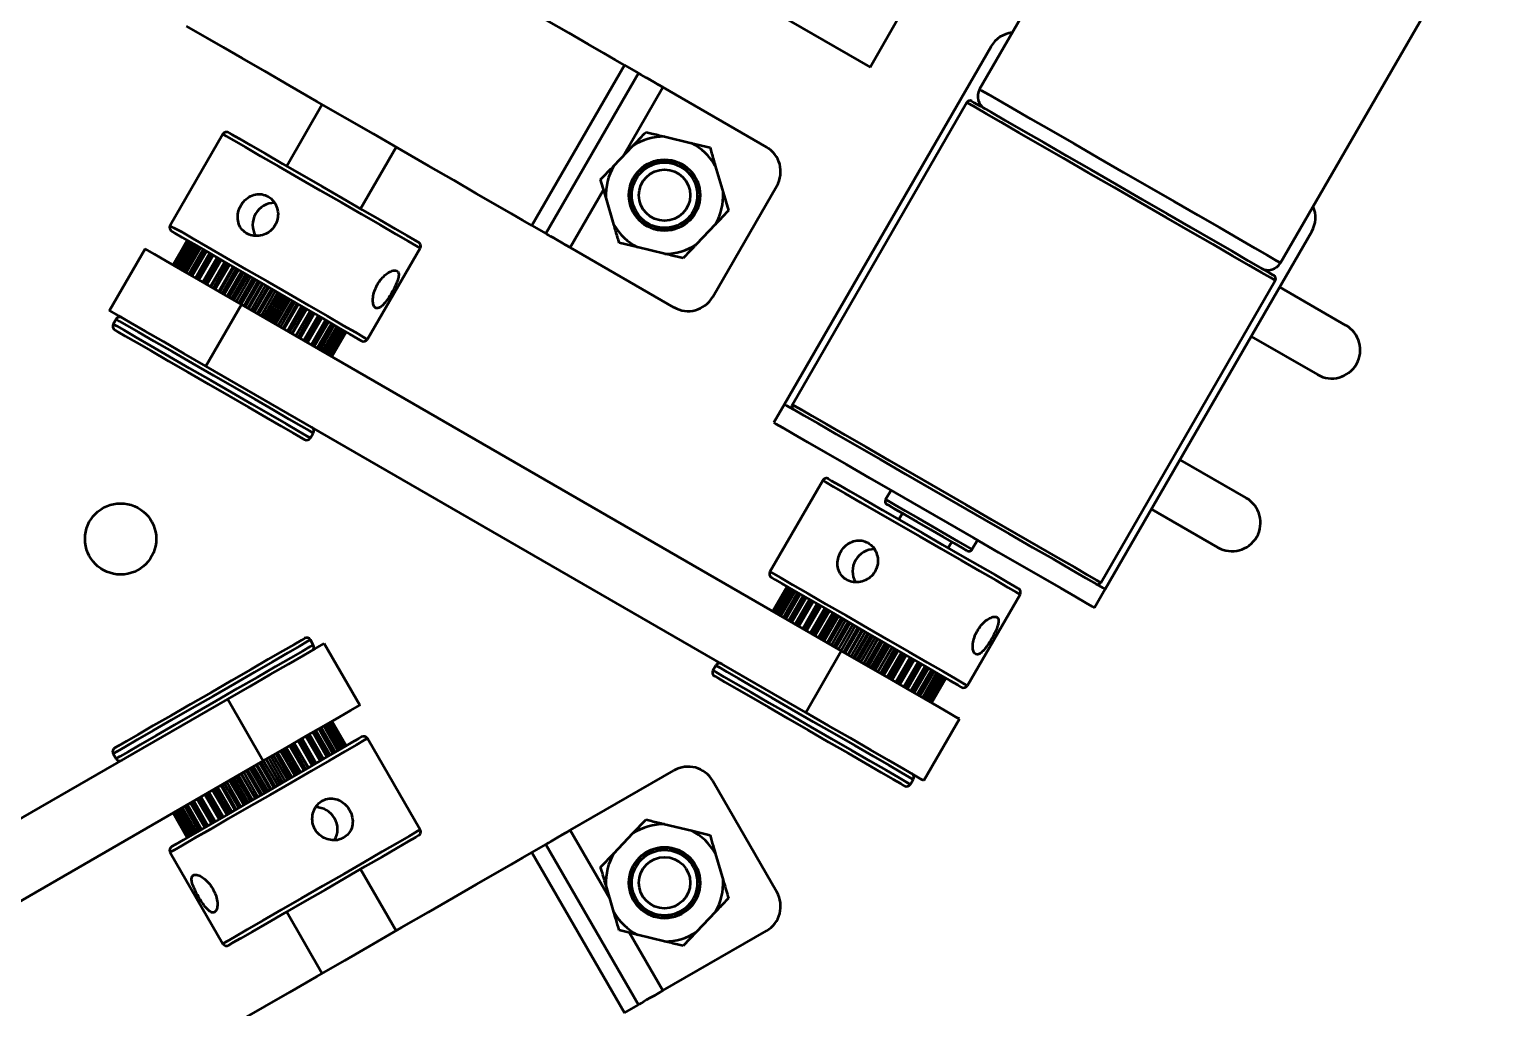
# Model space of a CAD drawing. Header units: millimetres. Extents: x 263 to 2983, y 441 to 2500.
# Drawn here: x 802.7 to 905.5, y 1826.7 to 1895.4 of the extents above; entities that cross this region are included whole.
import ezdxf

# ---------------------------------------------------------------- set-up
doc = ezdxf.new("R2010")
doc.units = ezdxf.units.MM
doc.header["$LTSCALE"] = 0.5
doc.layers.add('BOL', color=7, linetype='Continuous', lineweight=50)

msp = doc.modelspace()

# ---------------------------------------------------------------- linework, layer by layer
at = {"layer": 'BOL'}
for p, q in [((884.35, 1917.01), (869.45, 1891.2)), ((842.28, 1904), (861.77, 1892.75)), ((890.58, 1879), (905.48, 1904.81)), ((861.77, 1892.75), (864.22, 1897)), ((870.26, 1894.2), (855.76, 1869.09)), ((838.03, 1881.63), (844.53, 1892.89)), ((844.53, 1892.89), (845.5, 1892.33)), ((839, 1881.07), (845.5, 1892.33)), ((844.43, 1886.5), (847.22, 1891.34)), ((854.49, 1887.14), (847.22, 1891.34)), ((823.31, 1890.13), (820.81, 1885.8)), ((868.57, 1890.27), (856.32, 1869.05)), ((816.33, 1888.04), (812.63, 1881.64)), ((847.33, 1887.88), (849.24, 1887.42)), ((826, 1882.8), (828.5, 1887.13)), ((843.77, 1885.81), (845.12, 1887.23)), ((849.24, 1887.42), (850.53, 1887.11)), ((850.9, 1885.83), (851.45, 1883.95)), ((843.23, 1883.58), (842.85, 1884.85)), ((850.72, 1876.62), (855.22, 1884.41)), ((840.72, 1880.08), (843.06, 1884.14)), ((843.78, 1881.69), (843.23, 1883.58)), ((851.45, 1883.95), (851.83, 1882.68)), ((838.03, 1881.63), (839, 1881.07)), ((850.91, 1881.72), (849.56, 1880.29)), ((812.83, 1878.86), (813.83, 1880.59)), ((812.84, 1878.86), (813.84, 1880.59)), ((812.85, 1878.85), (813.85, 1880.58)), ((812.89, 1878.83), (813.89, 1880.56)), ((812.92, 1878.81), (813.92, 1880.54)), ((812.95, 1878.79), (813.95, 1880.53)), ((813.03, 1878.75), (814.03, 1880.48)), ((813.08, 1878.72), (814.08, 1880.45)), ((813.13, 1878.69), (814.13, 1880.42)), ((813.26, 1878.62), (814.26, 1880.35)), ((813.33, 1878.57), (814.33, 1880.31)), ((845.44, 1880.11), (844.15, 1880.42)), ((892.78, 1881.2), (878.28, 1856.09)), ((810.87, 1879.99), (808.37, 1875.66)), ((813.4, 1878.53), (814.4, 1880.26)), ((813.56, 1878.44), (814.56, 1880.17)), ((813.66, 1878.39), (814.66, 1880.12)), ((813.75, 1878.33), (814.75, 1880.06)), ((813.95, 1878.22), (814.95, 1879.95)), ((814.06, 1878.15), (815.06, 1879.89)), ((814.17, 1878.09), (815.17, 1879.82)), ((814.4, 1877.95), (815.4, 1879.69)), ((814.53, 1877.88), (815.53, 1879.61)), ((814.65, 1877.81), (815.65, 1879.54)), ((814.92, 1877.65), (815.92, 1879.39)), ((815.06, 1877.57), (816.06, 1879.31)), ((826.48, 1873.64), (830.18, 1880.04)), ((847.99, 1875.88), (840.72, 1880.08)), ((847.35, 1879.64), (845.44, 1880.11)), ((815.2, 1877.49), (816.2, 1879.23)), ((815.47, 1877.34), (816.47, 1879.07)), ((815.49, 1877.32), (816.49, 1879.06)), ((815.64, 1877.24), (816.64, 1878.97)), ((815.8, 1877.15), (816.8, 1878.88)), ((816.04, 1877.01), (817.04, 1878.74)), ((816.11, 1876.97), (817.11, 1878.7)), ((816.27, 1876.87), (817.27, 1878.61)), ((816.43, 1876.78), (817.43, 1878.51)), ((816.63, 1876.67), (817.63, 1878.4)), ((816.77, 1876.59), (817.77, 1878.32)), ((816.93, 1876.49), (817.93, 1878.22)), ((817.1, 1876.4), (818.1, 1878.13)), ((817.26, 1876.3), (818.26, 1878.04)), ((817.44, 1876.2), (818.44, 1877.93)), ((817.45, 1876.2), (818.45, 1877.93)), ((817.62, 1876.1), (818.62, 1877.83)), ((817.79, 1876), (818.79, 1877.73)), ((817.9, 1875.93), (818.9, 1877.66)), ((818.08, 1875.83), (819.08, 1877.56)), ((818.14, 1875.79), (819.14, 1877.53)), ((818.32, 1875.69), (819.32, 1877.43)), ((818.49, 1875.59), (819.49, 1877.33)), ((818.56, 1875.56), (819.56, 1877.29)), ((877.97, 1856.55), (890.22, 1877.77)), ((895.18, 1874.62), (890.53, 1877.31)), ((818.74, 1875.45), (819.74, 1877.18)), ((818.84, 1875.39), (819.84, 1877.12)), ((819.01, 1875.29), (820.01, 1877.02)), ((819.19, 1875.19), (820.19, 1876.92)), ((819.21, 1875.18), (820.21, 1876.91)), ((819.38, 1875.08), (820.38, 1876.81)), ((819.54, 1874.99), (820.54, 1876.72)), ((819.7, 1874.89), (820.7, 1876.63)), ((819.87, 1874.8), (820.87, 1876.53)), ((820.02, 1874.71), (821.02, 1876.44)), ((820.21, 1874.6), (821.21, 1876.33)), ((820.37, 1874.51), (821.37, 1876.24)), ((815.13, 1871.76), (817.63, 1876.09)), ((859.75, 1851.77), (817.63, 1876.09)), ((820.53, 1874.41), (821.53, 1876.15)), ((820.62, 1874.36), (821.62, 1876.09)), ((820.86, 1874.23), (821.86, 1875.96)), ((821.01, 1874.14), (822.01, 1875.87)), ((821.16, 1874.05), (822.16, 1875.78)), ((821.19, 1874.03), (822.19, 1875.76)), ((821.46, 1873.88), (822.46, 1875.61)), ((821.61, 1873.8), (822.61, 1875.53)), ((821.75, 1873.71), (822.75, 1875.45)), ((822.02, 1873.55), (823.02, 1875.29)), ((822.15, 1873.48), (823.15, 1875.21)), ((822.28, 1873.41), (823.28, 1875.14)), ((808.83, 1875.05), (808.63, 1874.71)), ((822.53, 1873.26), (823.53, 1875)), ((822.64, 1873.2), (823.64, 1874.93)), ((822.75, 1873.13), (823.75, 1874.87)), ((822.96, 1873.01), (823.96, 1874.74)), ((823.06, 1872.96), (824.06, 1874.69)), ((823.15, 1872.9), (824.15, 1874.63)), ((823.33, 1872.8), (824.33, 1874.53)), ((823.4, 1872.76), (824.4, 1874.49)), ((823.48, 1872.71), (824.48, 1874.45)), ((823.62, 1872.63), (824.62, 1874.37)), ((823.67, 1872.6), (824.67, 1874.33)), ((823.73, 1872.57), (824.73, 1874.3)), ((823.82, 1872.52), (824.82, 1874.25)), ((823.86, 1872.5), (824.86, 1874.23)), ((823.89, 1872.48), (824.89, 1874.21)), ((823.94, 1872.45), (824.94, 1874.18)), ((823.95, 1872.44), (824.95, 1874.17)), ((823.97, 1872.43), (824.97, 1874.16)), ((823.98, 1872.43), (824.98, 1874.16)), ((888.53, 1873.84), (893.18, 1871.16)), ((857.25, 1847.44), (815.13, 1871.76)), ((855.76, 1869.09), (855.01, 1867.79)), ((822.48, 1866.71), (822.68, 1867.05)), ((888.18, 1862.5), (883.53, 1865.18)), ((858.44, 1863.73), (854.74, 1857.32)), ((863.24, 1863.04), (862.86, 1862.39)), ((864.04, 1861.42), (863.79, 1860.99)), ((881.53, 1861.72), (886.18, 1859.03)), ((867.25, 1858.99), (867.5, 1859.42)), ((868.92, 1858.89), (869.3, 1859.54)), ((854.95, 1854.55), (855.95, 1856.28)), ((854.96, 1854.54), (855.96, 1856.27)), ((854.96, 1854.54), (855.96, 1856.27)), ((855, 1854.51), (856, 1856.25)), ((855.03, 1854.5), (856.03, 1856.23)), ((855.06, 1854.48), (856.06, 1856.21)), ((855.14, 1854.43), (856.14, 1856.16)), ((855.2, 1854.4), (856.2, 1856.13)), ((855.25, 1854.37), (856.25, 1856.1)), ((855.37, 1854.3), (856.37, 1856.03)), ((855.44, 1854.26), (856.44, 1855.99)), ((855.51, 1854.22), (856.51, 1855.95)), ((855.68, 1854.12), (856.68, 1855.86)), ((855.77, 1854.07), (856.77, 1855.8)), ((855.86, 1854.02), (856.86, 1855.75)), ((856.06, 1853.9), (857.06, 1855.63)), ((868.6, 1849.32), (872.3, 1855.73)), ((878.28, 1856.09), (877.53, 1854.79)), ((856.17, 1853.84), (857.17, 1855.57)), ((856.28, 1853.78), (857.28, 1855.51)), ((856.52, 1853.64), (857.52, 1855.37)), ((856.64, 1853.57), (857.64, 1855.3)), ((856.77, 1853.49), (857.77, 1855.23)), ((857.04, 1853.34), (858.04, 1855.07)), ((857.17, 1853.26), (858.17, 1854.99)), ((857.31, 1853.18), (858.31, 1854.91)), ((857.59, 1853.02), (858.59, 1854.75)), ((857.61, 1853.01), (858.61, 1854.74)), ((857.76, 1852.92), (858.76, 1854.65)), ((857.91, 1852.84), (858.91, 1854.57)), ((858.15, 1852.7), (859.15, 1854.43)), ((858.23, 1852.65), (859.23, 1854.38)), ((858.39, 1852.56), (859.39, 1854.29)), ((858.55, 1852.47), (859.55, 1854.2)), ((858.75, 1852.35), (859.75, 1854.08)), ((858.88, 1852.27), (859.88, 1854.01)), ((859.05, 1852.18), (860.05, 1853.91)), ((859.22, 1852.08), (860.22, 1853.81)), ((859.37, 1851.99), (860.37, 1853.72)), ((859.55, 1851.89), (860.55, 1853.62)), ((859.56, 1851.88), (860.56, 1853.61)), ((822.68, 1852.19), (822.48, 1852.54)), ((859.73, 1851.78), (860.73, 1853.51)), ((859.9, 1851.68), (860.9, 1853.42)), ((860.02, 1851.62), (861.02, 1853.35)), ((860.2, 1851.51), (861.2, 1853.25)), ((860.26, 1851.48), (861.26, 1853.21)), ((860.43, 1851.38), (861.43, 1853.11)), ((860.6, 1851.28), (861.6, 1853.01)), ((860.67, 1851.24), (861.67, 1852.97)), ((860.85, 1851.14), (861.85, 1852.87)), ((860.96, 1851.08), (861.96, 1852.81)), ((861.13, 1850.98), (862.13, 1852.71)), ((861.3, 1850.88), (862.3, 1852.61)), ((861.32, 1850.87), (862.32, 1852.6)), ((825.94, 1847.95), (823.44, 1852.28)), ((857.25, 1847.44), (859.75, 1851.77)), ((861.5, 1850.76), (862.5, 1852.5)), ((861.65, 1850.68), (862.65, 1852.41)), ((861.82, 1850.58), (862.82, 1852.31)), ((861.99, 1850.48), (862.99, 1852.21)), ((862.13, 1850.4), (863.13, 1852.13)), ((862.32, 1850.29), (863.32, 1852.02)), ((862.49, 1850.19), (863.49, 1851.93)), ((862.65, 1850.1), (863.65, 1851.83)), ((862.74, 1850.05), (863.74, 1851.78)), ((862.97, 1849.91), (863.97, 1851.64)), ((863.12, 1849.82), (864.12, 1851.56)), ((850.94, 1850.74), (850.74, 1850.39)), ((863.28, 1849.74), (864.28, 1851.47)), ((863.31, 1849.72), (864.31, 1851.45)), ((863.58, 1849.56), (864.58, 1851.29)), ((863.72, 1849.48), (864.72, 1851.21)), ((863.86, 1849.4), (864.86, 1851.13)), ((864.14, 1849.24), (865.14, 1850.97)), ((864.27, 1849.17), (865.27, 1850.9)), ((864.39, 1849.09), (865.39, 1850.82)), ((864.64, 1848.95), (865.64, 1850.68)), ((864.75, 1848.88), (865.75, 1850.62)), ((864.86, 1848.82), (865.86, 1850.55)), ((865.08, 1848.7), (866.08, 1850.43)), ((865.17, 1848.64), (866.17, 1850.37)), ((865.27, 1848.59), (866.27, 1850.32)), ((865.44, 1848.49), (866.44, 1850.22)), ((865.52, 1848.44), (866.52, 1850.17)), ((865.59, 1848.4), (866.59, 1850.13)), ((865.73, 1848.32), (866.73, 1850.05)), ((865.79, 1848.29), (866.79, 1850.02)), ((865.84, 1848.26), (866.84, 1849.99)), ((865.94, 1848.2), (866.94, 1849.93)), ((865.97, 1848.18), (866.97, 1849.91)), ((866.01, 1848.16), (867.01, 1849.89)), ((866.06, 1848.13), (867.06, 1849.86)), ((866.07, 1848.12), (867.07, 1849.86)), ((866.08, 1848.12), (867.08, 1849.85)), ((866.09, 1848.11), (867.09, 1849.84)), ((774.56, 1824.06), (816.67, 1848.38)), ((816.67, 1848.38), (819.17, 1844.05)), ((823.24, 1846.4), (824.24, 1844.66)), ((823.41, 1846.49), (824.41, 1844.76)), ((823.48, 1846.53), (824.48, 1844.8)), ((823.55, 1846.57), (824.55, 1844.84)), ((823.68, 1846.64), (824.68, 1844.91)), ((823.73, 1846.67), (824.73, 1844.94)), ((823.78, 1846.7), (824.78, 1844.97)), ((823.86, 1846.75), (824.86, 1845.02)), ((823.89, 1846.77), (824.89, 1845.04)), ((823.92, 1846.79), (824.92, 1845.05)), ((823.96, 1846.81), (824.96, 1845.08)), ((823.97, 1846.81), (824.97, 1845.08)), ((823.98, 1846.82), (824.98, 1845.09)), ((865.55, 1842.65), (868.05, 1846.98)), ((821.61, 1845.45), (822.61, 1843.72)), ((821.75, 1845.53), (822.75, 1843.8)), ((821.89, 1845.61), (822.89, 1843.88)), ((822.15, 1845.77), (823.15, 1844.03)), ((822.28, 1845.84), (823.28, 1844.11)), ((822.4, 1845.91), (823.4, 1844.18)), ((822.64, 1846.05), (823.64, 1844.32)), ((822.75, 1846.11), (823.75, 1844.38)), ((822.86, 1846.17), (823.86, 1844.44)), ((823.06, 1846.29), (824.06, 1844.56)), ((823.15, 1846.34), (824.15, 1844.61)), ((830.18, 1839.2), (826.48, 1845.61)), ((808.63, 1844.54), (808.83, 1844.19)), ((819.71, 1844.35), (820.71, 1842.62)), ((819.87, 1844.45), (820.87, 1842.72)), ((820.04, 1844.55), (821.04, 1842.81)), ((820.17, 1844.62), (821.17, 1842.89)), ((820.38, 1844.74), (821.38, 1843.01)), ((820.54, 1844.83), (821.54, 1843.1)), ((820.7, 1844.92), (821.7, 1843.19)), ((820.77, 1844.97), (821.77, 1843.24)), ((821.01, 1845.11), (822.01, 1843.38)), ((821.16, 1845.19), (822.16, 1843.46)), ((821.31, 1845.28), (822.31, 1843.55)), ((821.33, 1845.29), (822.33, 1843.56)), ((777.06, 1819.73), (819.17, 1844.05)), ((817.97, 1843.35), (818.97, 1841.62)), ((818.07, 1843.41), (819.07, 1841.68)), ((818.25, 1843.51), (819.25, 1841.78)), ((818.32, 1843.55), (819.32, 1841.82)), ((818.49, 1843.65), (819.49, 1841.92)), ((818.66, 1843.75), (819.66, 1842.02)), ((818.72, 1843.79), (819.72, 1842.05)), ((818.9, 1843.89), (819.9, 1842.16)), ((819.02, 1843.96), (820.02, 1842.22)), ((819.19, 1844.05), (820.19, 1842.32)), ((819.36, 1844.15), (820.36, 1842.42)), ((819.37, 1844.16), (820.37, 1842.43)), ((819.55, 1844.26), (820.55, 1842.53)), ((840.72, 1839.16), (847.99, 1843.36)), ((816.18, 1842.32), (817.18, 1840.59)), ((816.27, 1842.37), (817.27, 1840.64)), ((816.44, 1842.46), (817.44, 1840.73)), ((816.6, 1842.56), (817.6, 1840.83)), ((816.79, 1842.67), (817.79, 1840.94)), ((816.94, 1842.75), (817.94, 1841.02)), ((817.1, 1842.85), (818.1, 1841.12)), ((817.27, 1842.95), (818.27, 1841.22)), ((817.42, 1843.03), (818.42, 1841.3)), ((817.6, 1843.14), (818.6, 1841.41)), ((817.62, 1843.15), (818.62, 1841.42)), ((817.79, 1843.25), (818.79, 1841.52)), ((850.72, 1842.63), (855.22, 1834.83)), ((864.6, 1842.39), (864.8, 1842.74)), ((814.53, 1841.36), (815.53, 1839.63)), ((814.66, 1841.44), (815.66, 1839.71)), ((814.78, 1841.51), (815.78, 1839.78)), ((815.06, 1841.67), (816.06, 1839.94)), ((815.2, 1841.75), (816.2, 1840.02)), ((815.34, 1841.83), (816.34, 1840.1)), ((815.61, 1841.99), (816.61, 1840.26)), ((815.65, 1842.01), (816.65, 1840.28)), ((815.8, 1842.1), (816.8, 1840.36)), ((815.95, 1842.18), (816.95, 1840.45)), ((812.83, 1840.38), (813.83, 1838.65)), ((812.84, 1840.39), (813.84, 1838.66)), ((812.85, 1840.4), (813.85, 1838.66)), ((812.86, 1840.4), (813.86, 1838.67)), ((812.92, 1840.43), (813.92, 1838.7)), ((812.95, 1840.45), (813.95, 1838.72)), ((812.98, 1840.47), (813.98, 1838.74)), ((813.08, 1840.53), (814.08, 1838.8)), ((813.14, 1840.56), (814.14, 1838.83)), ((813.19, 1840.59), (814.19, 1838.86)), ((813.33, 1840.67), (814.33, 1838.94)), ((813.4, 1840.71), (814.4, 1838.98)), ((813.48, 1840.76), (814.48, 1839.03)), ((813.65, 1840.86), (814.65, 1839.13)), ((813.75, 1840.91), (814.75, 1839.18)), ((813.84, 1840.97), (814.84, 1839.24)), ((814.06, 1841.09), (815.06, 1839.36)), ((814.17, 1841.16), (815.17, 1839.42)), ((814.28, 1841.22), (815.28, 1839.49)), ((845.12, 1838.95), (846.04, 1839.91)), ((847.33, 1839.6), (849.24, 1839.14)), ((838.03, 1837.61), (839, 1838.17)), ((839, 1838.17), (845.5, 1826.91)), ((840.72, 1839.16), (843.51, 1834.33)), ((843.77, 1837.53), (845.12, 1838.95)), ((849.24, 1839.14), (850.53, 1838.83)), ((812.63, 1837.61), (816.33, 1831.2)), ((838.03, 1837.61), (844.53, 1826.35)), ((850.9, 1837.55), (851.45, 1835.67)), ((828.5, 1832.11), (826, 1836.44)), ((843.78, 1833.41), (843.23, 1835.29)), ((820.81, 1833.44), (823.31, 1829.11)), ((850.91, 1833.43), (849.56, 1832.01)), ((845.44, 1831.82), (844.15, 1832.14)), ((847.22, 1827.91), (854.49, 1832.1)), ((849.56, 1832.01), (848.64, 1831.05)), ((844.88, 1831.96), (847.22, 1827.91)), ((847.35, 1831.36), (845.44, 1831.82)), ((844.53, 1826.35), (845.5, 1826.91))]:
    msp.add_line(p, q, dxfattribs=at)
at = {"layer": 'BOL', "flags": 128}
for points in [[(844.53, 1892.89), (844.36, 1892.99), (843.87, 1893.27), (843.07, 1893.74), (841.97, 1894.37), (840.62, 1895.15), (839.04, 1896.06), (837.27, 1897.08), (835.38, 1898.17), (833.41, 1899.31), (831.4, 1900.47), (829.43, 1901.61), (827.53, 1902.7), (825.77, 1903.72), (824.19, 1904.63), (822.84, 1905.42), (821.74, 1906.05), (820.94, 1906.51), (820.44, 1906.8), (820.28, 1906.89)], [(838.03, 1881.63), (837.86, 1881.73), (837.37, 1882.01), (836.57, 1882.48), (835.47, 1883.11), (834.12, 1883.89), (832.54, 1884.81), (830.77, 1885.82), (828.88, 1886.92), (826.91, 1888.06), (824.9, 1889.21), (822.93, 1890.35), (821.03, 1891.45), (819.27, 1892.46), (817.69, 1893.38), (816.34, 1894.16), (815.24, 1894.79), (814.44, 1895.25), (813.94, 1895.54), (813.78, 1895.63)], [(847.22, 1891.34), (846.91, 1891.52), (846.61, 1891.69), (846.33, 1891.85), (846.08, 1892), (845.86, 1892.12), (845.69, 1892.22), (845.57, 1892.29), (845.5, 1892.33)], [(869.45, 1891.2), (869.6, 1891.12), (870.06, 1890.86), (870.79, 1890.43), (871.8, 1889.85), (873.04, 1889.13), (874.48, 1888.3), (876.08, 1887.38), (877.79, 1886.39), (879.57, 1885.36), (881.36, 1884.33), (883.11, 1883.32), (884.78, 1882.36), (886.3, 1881.48), (887.65, 1880.7), (888.77, 1880.05), (889.65, 1879.55), (890.24, 1879.2), (890.55, 1879.03), (890.58, 1879)], [(890.22, 1877.77), (890.18, 1877.79), (889.87, 1877.97), (889.26, 1878.33), (888.36, 1878.84), (887.21, 1879.51), (885.83, 1880.31), (884.27, 1881.21), (882.56, 1882.19), (880.77, 1883.23), (878.93, 1884.29), (877.11, 1885.34), (875.36, 1886.35), (873.72, 1887.3), (872.24, 1888.15), (870.97, 1888.88), (869.94, 1889.48), (869.19, 1889.91), (868.72, 1890.18), (868.57, 1890.27)], [(868.91, 1890.36), (869.06, 1890.27), (869.52, 1890.01), (870.26, 1889.59), (871.26, 1889), (872.51, 1888.28), (873.96, 1887.45), (875.56, 1886.52), (877.28, 1885.53), (879.07, 1884.5), (880.87, 1883.46), (882.62, 1882.44), (884.29, 1881.48), (885.83, 1880.6), (887.18, 1879.82), (888.31, 1879.16), (889.19, 1878.66), (889.78, 1878.31), (890.09, 1878.14), (890.13, 1878.11)], [(816.33, 1888.04), (816.33, 1888.04), (816.55, 1887.91), (817.09, 1887.6), (817.91, 1887.13), (818.98, 1886.51), (820.26, 1885.77), (821.67, 1884.96), (823.16, 1884.1), (824.65, 1883.24), (826.07, 1882.42), (827.37, 1881.67), (828.47, 1881.03), (829.33, 1880.54), (829.9, 1880.21), (830.17, 1880.05), (830.18, 1880.04)], [(816.74, 1888.15), (816.74, 1888.15), (816.95, 1888.03), (817.47, 1887.73), (818.26, 1887.27), (819.29, 1886.68), (820.52, 1885.97), (821.88, 1885.18), (823.31, 1884.36), (824.75, 1883.53), (826.12, 1882.74), (827.36, 1882.02), (828.43, 1881.4), (829.25, 1880.93), (829.8, 1880.61), (830.06, 1880.46), (830.07, 1880.45)], [(844.85, 1883.74), (845.01, 1884.63), (845.49, 1885.43), (846.19, 1885.97), (847.23, 1886.25), (848.3, 1886.06), (849.08, 1885.55), (849.63, 1884.74), (849.83, 1883.81), (849.67, 1882.88), (849.15, 1882.05), (848.38, 1881.5), (847.45, 1881.28), (846.49, 1881.42), (845.65, 1881.94), (845.06, 1882.77), (844.85, 1883.74), (844.85, 1883.74)], [(812.63, 1881.64), (812.63, 1881.63), (812.85, 1881.5), (813.39, 1881.2), (814.21, 1880.72), (815.28, 1880.1), (816.56, 1879.37), (817.97, 1878.55), (819.46, 1877.69), (820.95, 1876.83), (822.37, 1876.01), (823.67, 1875.26), (824.77, 1874.62), (825.63, 1874.13), (826.2, 1873.8), (826.47, 1873.65), (826.48, 1873.64)], [(812.74, 1881.23), (812.74, 1881.22), (812.95, 1881.1), (813.47, 1880.8), (814.26, 1880.34), (815.29, 1879.75), (816.52, 1879.04), (817.88, 1878.26), (819.31, 1877.43), (820.75, 1876.6), (822.12, 1875.81), (823.36, 1875.09), (824.43, 1874.48), (825.25, 1874), (825.8, 1873.68), (826.06, 1873.53), (826.07, 1873.53)], [(840.72, 1880.08), (840.41, 1880.26), (840.11, 1880.43), (839.83, 1880.59), (839.58, 1880.74), (839.36, 1880.86), (839.19, 1880.96), (839.07, 1881.03), (839, 1881.07)], [(817.63, 1876.09), (816.09, 1876.98), (814.65, 1877.81), (813.37, 1878.55), (812.32, 1879.16), (811.53, 1879.61), (811.04, 1879.9), (810.87, 1879.99), (810.87, 1879.99)], [(815.13, 1871.76), (813.59, 1872.65), (812.15, 1873.48), (810.87, 1874.22), (809.82, 1874.83), (809.03, 1875.28), (808.54, 1875.57), (808.37, 1875.66), (808.37, 1875.66)], [(808.63, 1874.71), (808.63, 1874.7), (808.85, 1874.58), (809.39, 1874.27), (810.21, 1873.79), (811.28, 1873.17), (812.56, 1872.44), (813.97, 1871.62), (815.46, 1870.76), (816.95, 1869.9), (818.37, 1869.08), (819.67, 1868.33), (820.77, 1867.7), (821.63, 1867.2), (822.2, 1866.87), (822.47, 1866.72), (822.48, 1866.71)], [(808.74, 1874.3), (808.74, 1874.29), (808.95, 1874.17), (809.47, 1873.87), (810.26, 1873.42), (811.29, 1872.82), (812.52, 1872.11), (813.88, 1871.33), (815.31, 1870.5), (816.75, 1869.67), (818.12, 1868.88), (819.36, 1868.16), (820.43, 1867.55), (821.25, 1867.07), (821.8, 1866.75), (822.06, 1866.61), (822.07, 1866.6)], [(808.83, 1875.05), (808.83, 1875.05), (809.05, 1874.92), (809.59, 1874.61), (810.41, 1874.14), (811.48, 1873.52), (812.76, 1872.78), (814.17, 1871.97), (815.66, 1871.11), (817.15, 1870.25), (818.57, 1869.43), (819.87, 1868.68), (820.97, 1868.04), (821.83, 1867.55), (822.4, 1867.22), (822.67, 1867.06), (822.68, 1867.05)], [(855.76, 1869.09), (855.91, 1869), (856.37, 1868.74), (857.12, 1868.3), (858.13, 1867.72), (859.39, 1866.99), (860.86, 1866.14), (862.5, 1865.2), (864.25, 1864.18), (866.09, 1863.12), (867.95, 1862.05), (869.78, 1860.99), (871.54, 1859.98), (873.18, 1859.03), (874.64, 1858.19), (875.9, 1857.46), (876.92, 1856.87), (877.67, 1856.44), (878.12, 1856.18), (878.28, 1856.09)], [(856.32, 1869.05), (856.47, 1868.96), (856.94, 1868.7), (857.69, 1868.26), (858.72, 1867.67), (859.99, 1866.93), (861.47, 1866.08), (863.11, 1865.13), (864.86, 1864.12), (866.68, 1863.07), (868.52, 1862.01), (870.31, 1860.97), (872.02, 1859.99), (873.58, 1859.09), (874.96, 1858.29), (876.11, 1857.63), (877.01, 1857.11), (877.62, 1856.76), (877.93, 1856.58), (877.97, 1856.55)], [(855.01, 1867.79), (855.16, 1867.7), (855.62, 1867.44), (856.37, 1867), (857.38, 1866.42), (858.64, 1865.69), (860.11, 1864.84), (861.75, 1863.9), (863.5, 1862.88), (865.34, 1861.83), (867.2, 1860.75), (869.03, 1859.69), (870.79, 1858.68), (872.43, 1857.73), (873.89, 1856.89), (875.15, 1856.16), (876.17, 1855.57), (876.92, 1855.14), (877.37, 1854.88), (877.53, 1854.79)], [(858.85, 1863.84), (858.86, 1863.84), (859.07, 1863.71), (859.58, 1863.42), (860.38, 1862.96), (861.41, 1862.36), (862.63, 1861.65), (863.99, 1860.87), (865.43, 1860.04), (866.86, 1859.21), (868.23, 1858.42), (869.48, 1857.7), (870.54, 1857.09), (871.37, 1856.61), (871.92, 1856.29), (872.17, 1856.15), (872.19, 1856.14)], [(858.44, 1863.73), (858.45, 1863.73), (858.67, 1863.6), (859.2, 1863.29), (860.03, 1862.81), (861.1, 1862.19), (862.37, 1861.46), (863.78, 1860.64), (865.27, 1859.79), (866.76, 1858.92), (868.19, 1858.1), (869.48, 1857.35), (870.59, 1856.72), (871.44, 1856.22), (872.02, 1855.89), (872.28, 1855.74), (872.3, 1855.73)], [(862.86, 1862.39), (863.03, 1862.29), (863.5, 1862.02), (864.24, 1861.6), (865.15, 1861.07), (866.14, 1860.49), (867.11, 1859.94), (867.95, 1859.45), (868.56, 1859.1), (868.88, 1858.91), (868.92, 1858.89)], [(868.58, 1858.8), (868.54, 1858.82), (868.24, 1858.99), (867.67, 1859.32), (866.9, 1859.77), (866, 1860.29), (865.08, 1860.82), (864.23, 1861.31), (863.55, 1861.7), (863.11, 1861.96), (862.95, 1862.05)], [(854.74, 1857.32), (854.75, 1857.32), (854.97, 1857.19), (855.5, 1856.88), (856.33, 1856.41), (857.4, 1855.79), (858.67, 1855.05), (860.08, 1854.24), (861.57, 1853.38), (863.06, 1852.52), (864.49, 1851.69), (865.78, 1850.94), (866.89, 1850.31), (867.74, 1849.81), (868.32, 1849.48), (868.58, 1849.33), (868.6, 1849.32)], [(854.85, 1856.91), (854.86, 1856.91), (855.07, 1856.78), (855.58, 1856.49), (856.38, 1856.03), (857.41, 1855.43), (858.63, 1854.73), (859.99, 1853.94), (861.43, 1853.11), (862.86, 1852.29), (864.23, 1851.49), (865.48, 1850.77), (866.54, 1850.16), (867.37, 1849.69), (867.92, 1849.37), (868.17, 1849.22), (868.19, 1849.21)], [(822.48, 1852.54), (822.48, 1852.53), (822.25, 1852.41), (821.72, 1852.1), (820.9, 1851.62), (819.82, 1851), (818.55, 1850.27), (817.14, 1849.45), (815.65, 1848.59), (814.16, 1847.73), (812.73, 1846.91), (811.44, 1846.16), (810.34, 1845.53), (809.48, 1845.03), (808.9, 1844.7), (808.64, 1844.55), (808.63, 1844.54)], [(822.07, 1852.65), (822.07, 1852.64), (821.85, 1852.52), (821.34, 1852.22), (820.55, 1851.77), (819.51, 1851.17), (818.29, 1850.46), (816.93, 1849.68), (815.5, 1848.85), (814.06, 1848.02), (812.69, 1847.23), (811.44, 1846.51), (810.38, 1845.9), (809.56, 1845.42), (809, 1845.1), (808.75, 1844.96), (808.74, 1844.95)], [(822.68, 1852.19), (822.68, 1852.19), (822.45, 1852.06), (821.92, 1851.75), (821.1, 1851.28), (820.02, 1850.66), (818.75, 1849.92), (817.34, 1849.11), (815.85, 1848.25), (814.36, 1847.39), (812.93, 1846.56), (811.64, 1845.81), (810.54, 1845.18), (809.68, 1844.68), (809.1, 1844.35), (808.84, 1844.2), (808.83, 1844.19)], [(816.67, 1848.38), (818.22, 1849.27), (819.66, 1850.1), (820.93, 1850.83), (821.99, 1851.44), (822.78, 1851.9), (823.27, 1852.18), (823.44, 1852.28), (823.44, 1852.28)], [(868.05, 1846.98), (867.89, 1847.07), (867.41, 1847.35), (866.62, 1847.8), (865.57, 1848.41), (864.3, 1849.15), (862.86, 1849.98), (861.32, 1850.86), (859.75, 1851.77)], [(850.94, 1850.74), (850.95, 1850.74), (851.17, 1850.61), (851.7, 1850.3), (852.53, 1849.82), (853.6, 1849.2), (854.87, 1848.47), (856.28, 1847.65), (857.77, 1846.79), (859.26, 1845.93), (860.69, 1845.11), (861.98, 1844.36), (863.09, 1843.73), (863.94, 1843.23), (864.52, 1842.9), (864.78, 1842.75), (864.8, 1842.74)], [(850.74, 1850.39), (850.75, 1850.39), (850.97, 1850.26), (851.5, 1849.95), (852.33, 1849.48), (853.4, 1848.86), (854.67, 1848.12), (856.08, 1847.31), (857.57, 1846.45), (859.06, 1845.59), (860.49, 1844.76), (861.78, 1844.02), (862.89, 1843.38), (863.74, 1842.89), (864.32, 1842.55), (864.58, 1842.4), (864.6, 1842.39)], [(850.85, 1849.98), (850.86, 1849.98), (851.07, 1849.86), (851.58, 1849.56), (852.38, 1849.1), (853.41, 1848.51), (854.63, 1847.8), (855.99, 1847.01), (857.43, 1846.19), (858.86, 1845.36), (860.23, 1844.57), (861.48, 1843.85), (862.54, 1843.23), (863.37, 1842.76), (863.92, 1842.44), (864.17, 1842.29), (864.19, 1842.28)], [(819.17, 1844.05), (820.72, 1844.94), (822.16, 1845.77), (823.43, 1846.5), (824.49, 1847.11), (825.28, 1847.57), (825.77, 1847.85), (825.94, 1847.95), (825.94, 1847.95)], [(865.55, 1842.65), (865.39, 1842.74), (864.91, 1843.02), (864.12, 1843.47), (863.07, 1844.08), (861.8, 1844.82), (860.36, 1845.65), (858.82, 1846.53), (857.25, 1847.44)], [(826.48, 1845.61), (826.48, 1845.61), (826.25, 1845.48), (825.72, 1845.17), (824.9, 1844.69), (823.82, 1844.07), (822.55, 1843.34), (821.14, 1842.52), (819.65, 1841.66), (818.16, 1840.8), (816.73, 1839.98), (815.44, 1839.23), (814.34, 1838.6), (813.48, 1838.1), (812.9, 1837.77), (812.64, 1837.62), (812.63, 1837.61)], [(826.07, 1845.72), (826.07, 1845.72), (825.85, 1845.59), (825.34, 1845.3), (824.55, 1844.84), (823.51, 1844.24), (822.29, 1843.53), (820.93, 1842.75), (819.5, 1841.92), (818.06, 1841.09), (816.69, 1840.3), (815.44, 1839.58), (814.38, 1838.97), (813.56, 1838.49), (813, 1838.17), (812.75, 1838.03), (812.74, 1838.02)], [(830.18, 1839.2), (830.18, 1839.2), (829.95, 1839.07), (829.42, 1838.76), (828.6, 1838.28), (827.52, 1837.67), (826.25, 1836.93), (824.84, 1836.11), (823.35, 1835.26), (821.86, 1834.4), (820.43, 1833.57), (819.14, 1832.82), (818.04, 1832.19), (817.18, 1831.69), (816.6, 1831.36), (816.34, 1831.21), (816.33, 1831.2)], [(830.07, 1838.79), (830.07, 1838.79), (829.85, 1838.66), (829.34, 1838.37), (828.55, 1837.91), (827.51, 1837.31), (826.29, 1836.61), (824.93, 1835.82), (823.5, 1834.99), (822.06, 1834.17), (820.69, 1833.37), (819.44, 1832.65), (818.38, 1832.04), (817.56, 1831.56), (817, 1831.25), (816.75, 1831.1), (816.74, 1831.09)], [(840.72, 1839.16), (840.41, 1838.99), (840.11, 1838.81), (839.83, 1838.65), (839.58, 1838.51), (839.36, 1838.38), (839.19, 1838.28), (839.07, 1838.21), (839, 1838.17)], [(813.78, 1823.61), (813.94, 1823.71), (814.44, 1823.99), (815.24, 1824.45), (816.34, 1825.09), (817.69, 1825.87), (819.27, 1826.78), (821.03, 1827.8), (822.93, 1828.89), (824.9, 1830.03), (826.91, 1831.19), (828.88, 1832.33), (830.77, 1833.42), (832.54, 1834.44), (834.12, 1835.35), (835.47, 1836.13), (836.57, 1836.77), (837.37, 1837.23), (837.86, 1837.52), (838.03, 1837.61)], [(848.57, 1837.65), (849.26, 1837.07), (849.71, 1836.26), (849.83, 1835.37), (849.55, 1834.33), (848.85, 1833.5), (848.01, 1833.08), (847.04, 1833.01), (846.14, 1833.3), (845.41, 1833.91), (844.95, 1834.77), (844.86, 1835.71), (845.13, 1836.63), (845.74, 1837.39), (846.6, 1837.86), (847.62, 1837.96), (848.57, 1837.65), (848.57, 1837.65)], [(847.22, 1827.91), (846.91, 1827.73), (846.61, 1827.55), (846.33, 1827.39), (846.08, 1827.25), (845.86, 1827.12), (845.69, 1827.02), (845.57, 1826.95), (845.5, 1826.91)]]:
    msp.add_lwpolyline(points, dxfattribs=at)
at = {"layer": 'BOL'}
for centre, radius in [((847.34, 1883.76), 2.5), ((847.34, 1883.76), 2.3), ((847.34, 1883.76), 1.8), ((809.15, 1859.62), 2.5), ((847.34, 1835.48), 2.5), ((847.34, 1835.48), 2.3), ((847.34, 1835.48), 1.8)]:
    msp.add_circle(centre, radius, dxfattribs=at)
for centre, radius, start, end in [((871.99, 1893.2), 2, 96.8699, 150), ((870.32, 1890.7), 1, 150, 240), ((868.78, 1890.15), 0.25, 60, 150), ((816.59, 1887.89), 0.3, 60, 150), ((847.34, 1883.76), 4.12, 90.1872, 122.5977), ((847.34, 1883.76), 4.12, 30.1872, 62.5977), ((853.49, 1885.41), 2, 330, 60), ((847.34, 1883.76), 4.12, 150.1872, 182.5977), ((847.34, 1883.76), 4.12, 330.1872, 2.5977), ((819.97, 1881.67), 1.55, 90.2651, 209.7119), ((891.04, 1882.2), 2, 330, 23.1301), ((812.89, 1881.49), 0.3, 150, 240), ((847.34, 1883.76), 4.12, 210.1872, 242.5977), ((829.92, 1880.19), 0.3, 330, 60), ((847.34, 1883.76), 4.12, 270.1872, 302.5977), ((889.72, 1879.5), 1, 240, 330), ((890, 1877.9), 0.25, 330, 60), ((848.99, 1877.62), 2, 240, 330), ((809.09, 1874.9), 0.3, 60, 150), ((808.89, 1874.56), 0.3, 150, 240), ((894.18, 1872.89), 2, 240, 60), ((826.22, 1873.79), 0.3, 240, 330), ((856.53, 1868.93), 0.25, 150, 240), ((822.42, 1867.2), 0.3, 330, 60), ((822.22, 1866.86), 0.3, 240, 330), ((858.7, 1863.58), 0.3, 60, 150), ((863.08, 1862.26), 0.25, 150, 240), ((887.18, 1860.76), 2, 240, 60), ((862.09, 1857.35), 1.55, 90.2662, 209.7107), ((868.71, 1859.01), 0.25, 240, 330), ((855, 1857.17), 0.3, 150, 240), ((872.04, 1855.88), 0.3, 330, 60), ((877.75, 1856.68), 0.25, 240, 330), ((822.22, 1852.39), 0.3, 30, 120), ((822.42, 1852.04), 0.3, 300, 30), ((851.2, 1850.59), 0.3, 60, 150), ((851, 1850.24), 0.3, 150, 240), ((868.34, 1849.47), 0.3, 240, 330), ((826.22, 1845.46), 0.3, 30, 120), ((808.89, 1844.69), 0.3, 120, 210), ((809.09, 1844.34), 0.3, 210, 300), ((848.99, 1841.63), 2, 30, 120), ((864.34, 1842.54), 0.3, 240, 330), ((864.54, 1842.89), 0.3, 330, 60), ((822.83, 1839.23), 1.55, 330.2659, 89.7126), ((829.92, 1839.05), 0.3, 300, 30), ((847.34, 1835.48), 4.12, 90.1872, 122.5977), ((847.34, 1835.48), 4.12, 30.1872, 62.5977), ((812.89, 1837.76), 0.3, 120, 210), ((847.34, 1835.48), 4.12, 150.1872, 182.5977), ((847.34, 1835.48), 4.12, 330.1872, 2.5977), ((853.49, 1833.83), 2, 300, 30), ((847.34, 1835.48), 4.12, 210.1872, 242.5977), ((847.34, 1835.48), 4.12, 270.1872, 302.5977), ((816.59, 1831.35), 0.3, 210, 300)]:
    msp.add_arc(centre, radius, start, end, dxfattribs=at)
for points, knots in [([(845.12, 1887.23), (845.17, 1887.28), (845.48, 1887.61), (845.78, 1887.92), (846.04, 1888.19)], [0, 0, 0, 0, 0.146018, 1, 1, 1, 1]), ([(846.04, 1888.19), (846.17, 1888.16), (846.59, 1888.06), (847.03, 1887.95), (847.33, 1887.88)], [0, 0, 0, 0, 0.309696, 1, 1, 1, 1]), ([(850.53, 1887.11), (850.56, 1886.98), (850.69, 1886.56), (850.81, 1886.13), (850.9, 1885.83)], [0, 0, 0, 0, 0.309676, 1, 1, 1, 1]), ([(842.85, 1884.85), (843.03, 1885.04), (843.33, 1885.35), (843.64, 1885.68), (843.77, 1885.81)], [0, 0, 0, 0, 0.592696, 1, 1, 1, 1]), ([(819.5, 1883.67), (819.36, 1883.73), (819.08, 1883.86), (818.61, 1883.84), (818.16, 1883.66), (817.78, 1883.33), (817.5, 1882.91), (817.36, 1882.42), (817.37, 1881.94), (817.53, 1881.5), (817.84, 1881.15), (818.26, 1880.93), (818.74, 1880.87), (819.23, 1880.97), (819.67, 1881.22), (820.01, 1881.61), (820.19, 1882.09), (820.22, 1882.59), (820.08, 1883.07), (819.82, 1883.45), (819.6, 1883.61), (819.5, 1883.67)], [0, 0, 0, 0, 0.053054, 0.106084, 0.159678, 0.213697, 0.267079, 0.319771, 0.372772, 0.426619, 0.480524, 0.533625, 0.586323, 0.639598, 0.69358, 0.747292, 0.800153, 0.852912, 0.906478, 0.960496, 1, 1, 1, 1]), ([(845.04, 1883.74), (845.01, 1883.74), (844.94, 1883.74), (844.88, 1883.74), (844.85, 1883.74)], [0, 0, 0, 0, 0.560039, 1, 1, 1, 1]), ([(851.83, 1882.68), (851.65, 1882.49), (851.35, 1882.17), (851.04, 1881.85), (850.91, 1881.72)], [0, 0, 0, 0, 0.592696, 1, 1, 1, 1]), ([(844.15, 1880.42), (844.12, 1880.55), (843.99, 1880.97), (843.87, 1881.4), (843.78, 1881.69)], [0, 0, 0, 0, 0.309676, 1, 1, 1, 1]), ([(849.56, 1880.29), (849.51, 1880.25), (849.2, 1879.92), (848.9, 1879.6), (848.64, 1879.33)], [0, 0, 0, 0, 0.146018, 1, 1, 1, 1]), ([(848.64, 1879.33), (848.51, 1879.36), (848.09, 1879.47), (847.65, 1879.57), (847.35, 1879.64)], [0, 0, 0, 0, 0.309696, 1, 1, 1, 1]), ([(828.55, 1878.44), (828.49, 1878.46), (828.36, 1878.5), (828.05, 1878.39), (827.7, 1878.15), (827.37, 1877.8), (827.1, 1877.36), (826.92, 1876.9), (826.85, 1876.46), (826.87, 1876.1), (826.98, 1875.87), (827.16, 1875.79), (827.38, 1875.88), (827.64, 1876.11), (827.91, 1876.47), (828.18, 1876.9), (828.42, 1877.34), (828.6, 1877.75), (828.69, 1878.1), (828.67, 1878.34), (828.59, 1878.41), (828.55, 1878.44)], [0, 0, 0, 0, 0.053052, 0.106084, 0.159679, 0.213695, 0.267082, 0.319768, 0.372774, 0.42662, 0.480523, 0.533625, 0.586321, 0.639599, 0.693581, 0.747286, 0.800154, 0.852917, 0.906478, 0.960497, 1, 1, 1, 1]), ([(861.61, 1859.36), (861.47, 1859.42), (861.19, 1859.54), (860.72, 1859.52), (860.28, 1859.35), (859.89, 1859.02), (859.62, 1858.59), (859.47, 1858.11), (859.48, 1857.62), (859.64, 1857.18), (859.95, 1856.83), (860.37, 1856.62), (860.86, 1856.55), (861.35, 1856.65), (861.79, 1856.91), (862.12, 1857.3), (862.31, 1857.77), (862.33, 1858.28), (862.19, 1858.76), (861.94, 1859.14), (861.71, 1859.29), (861.61, 1859.36)], [0, 0, 0, 0, 0.0530547, 0.1060856, 0.1596838, 0.2137009, 0.267083, 0.3197742, 0.372775, 0.4266217, 0.4805268, 0.5336276, 0.586325, 0.6396019, 0.693582, 0.747294, 0.8001538, 0.8529128, 0.9064777, 0.960496, 1, 1, 1, 1]), ([(870.67, 1854.13), (870.6, 1854.15), (870.47, 1854.19), (870.16, 1854.07), (869.82, 1853.84), (869.49, 1853.48), (869.22, 1853.05), (869.04, 1852.59), (868.96, 1852.15), (868.99, 1851.79), (869.1, 1851.55), (869.28, 1851.48), (869.5, 1851.56), (869.75, 1851.8), (870.02, 1852.15), (870.29, 1852.58), (870.53, 1853.02), (870.71, 1853.44), (870.8, 1853.79), (870.79, 1854.03), (870.7, 1854.1), (870.67, 1854.13)], [0, 0, 0, 0, 0.05305, 0.106082, 0.15968, 0.213694, 0.26707, 0.319767, 0.372774, 0.426621, 0.480518, 0.533622, 0.586318, 0.639596, 0.693578, 0.747284, 0.80015, 0.852915, 0.906475, 0.960495, 1, 1, 1, 1]), ([(824.81, 1838.64), (824.93, 1838.73), (825.18, 1838.91), (825.4, 1839.33), (825.47, 1839.8), (825.38, 1840.3), (825.14, 1840.75), (824.8, 1841.12), (824.37, 1841.35), (823.91, 1841.43), (823.45, 1841.34), (823.05, 1841.08), (822.76, 1840.7), (822.6, 1840.22), (822.6, 1839.71), (822.77, 1839.23), (823.09, 1838.83), (823.52, 1838.56), (824, 1838.44), (824.46, 1838.47), (824.7, 1838.59), (824.81, 1838.64)], [0, 0, 0, 0, 0.053057, 0.106079, 0.159678, 0.213696, 0.267074, 0.31977, 0.372778, 0.426621, 0.480522, 0.53363, 0.586322, 0.639603, 0.693579, 0.747289, 0.800142, 0.852914, 0.906478, 0.960494, 1, 1, 1, 1]), ([(846.04, 1839.91), (846.17, 1839.88), (846.59, 1839.78), (847.03, 1839.67), (847.33, 1839.6)], [0, 0, 0, 0, 0.309696, 1, 1, 1, 1]), ([(850.53, 1838.83), (850.6, 1838.58), (850.72, 1838.16), (850.85, 1837.73), (850.9, 1837.55)], [0, 0, 0, 0, 0.592749, 1, 1, 1, 1]), ([(842.85, 1836.57), (842.94, 1836.67), (843.25, 1836.98), (843.55, 1837.31), (843.77, 1837.53)], [0, 0, 0, 0, 0.309697, 1, 1, 1, 1]), ([(848.47, 1837.48), (848.49, 1837.51), (848.52, 1837.57), (848.55, 1837.62), (848.57, 1837.65)], [0, 0, 0, 0, 0.560283, 1, 1, 1, 1]), ([(843.23, 1835.29), (843.21, 1835.36), (843.08, 1835.79), (842.96, 1836.21), (842.85, 1836.57)], [0, 0, 0, 0, 0.146015, 1, 1, 1, 1]), ([(815.75, 1833.41), (815.8, 1833.46), (815.9, 1833.55), (815.96, 1833.88), (815.93, 1834.29), (815.78, 1834.76), (815.54, 1835.21), (815.23, 1835.59), (814.89, 1835.88), (814.57, 1836.04), (814.31, 1836.06), (814.15, 1835.94), (814.12, 1835.71), (814.19, 1835.37), (814.37, 1834.96), (814.6, 1834.51), (814.87, 1834.08), (815.14, 1833.72), (815.39, 1833.47), (815.6, 1833.36), (815.71, 1833.4), (815.75, 1833.41)], [0, 0, 0, 0, 0.053052, 0.106086, 0.159687, 0.213699, 0.267082, 0.319773, 0.37278, 0.426624, 0.480526, 0.533631, 0.586328, 0.639605, 0.693582, 0.747298, 0.800147, 0.852914, 0.906478, 0.960497, 1, 1, 1, 1]), ([(851.45, 1835.67), (851.47, 1835.61), (851.6, 1835.18), (851.72, 1834.75), (851.83, 1834.39)], [0, 0, 0, 0, 0.1460121, 1, 1, 1, 1]), ([(851.83, 1834.39), (851.74, 1834.3), (851.44, 1833.98), (851.13, 1833.66), (850.91, 1833.43)], [0, 0, 0, 0, 0.309636, 1, 1, 1, 1]), ([(844.15, 1832.14), (844.08, 1832.39), (843.96, 1832.81), (843.83, 1833.24), (843.78, 1833.41)], [0, 0, 0, 0, 0.592749, 1, 1, 1, 1]), ([(848.64, 1831.05), (848.51, 1831.08), (848.09, 1831.18), (847.65, 1831.29), (847.35, 1831.36)], [0, 0, 0, 0, 0.309696, 1, 1, 1, 1])]:
    msp.add_open_spline(points, degree=3, knots=knots, dxfattribs=at)

doc.saveas('drawing.dxf')
